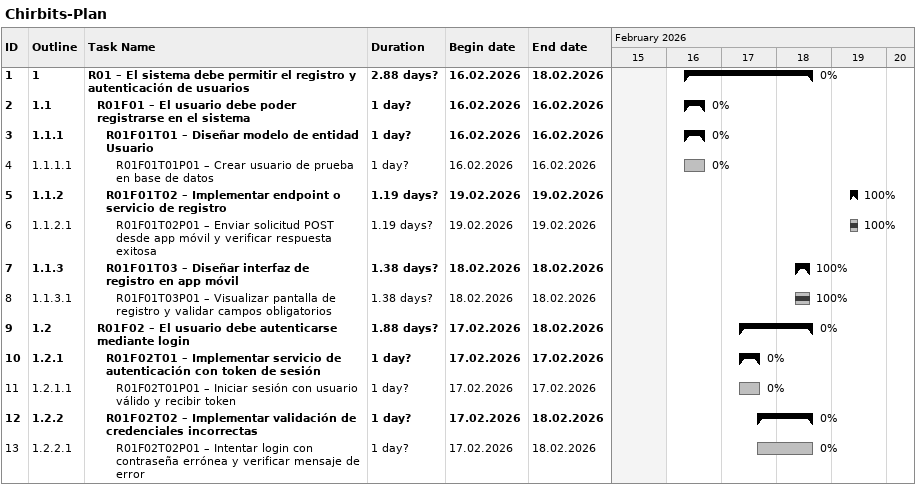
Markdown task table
Chirbits-Plan

| ID | WBS | Task | Duration | Start | Finish | % complete |
|---|---|---|---|---|---|---|
| 1 | 1 | **R01 – El sistema debe permitir el registro y autenticación de usuarios** | 2.88d? | 2026-02-16 | 2026-02-18 | 0 |
| 2 | 1.1 | **R01F01 – El usuario debe poder registrarse en el sistema** | 1d? | 2026-02-16 | 2026-02-16 | 0 |
| 3 | 1.1.1 | **R01F01T01 – Diseñar modelo de entidad Usuario** | 1d? | 2026-02-16 | 2026-02-16 | 0 |
| 4 | 1.1.1.1 | R01F01T01P01 – Crear usuario de prueba en base de datos | 1d? | 2026-02-16 | 2026-02-16 | 0 |
| 5 | 1.1.2 | **R01F01T02 – Implementar endpoint o servicio de registro** | 1.19d? | 2026-02-19 | 2026-02-19 | 100 |
| 6 | 1.1.2.1 | R01F01T02P01 – Enviar solicitud POST desde app móvil y verificar respuesta exitosa | 1.19d? | 2026-02-19 | 2026-02-19 | 100 |
| 7 | 1.1.3 | **R01F01T03 – Diseñar interfaz de registro en app móvil** | 1.38d? | 2026-02-18 | 2026-02-18 | 100 |
| 8 | 1.1.3.1 | R01F01T03P01 – Visualizar pantalla de registro y validar campos obligatorios | 1.38d? | 2026-02-18 | 2026-02-18 | 100 |
| 9 | 1.2 | **R01F02 – El usuario debe autenticarse mediante login** | 1.88d? | 2026-02-17 | 2026-02-18 | 0 |
| 10 | 1.2.1 | **R01F02T01 – Implementar servicio de autenticación con token de sesión** | 1d? | 2026-02-17 | 2026-02-17 | 0 |
| 11 | 1.2.1.1 | R01F02T01P01 – Iniciar sesión con usuario válido y recibir token | 1d? | 2026-02-17 | 2026-02-17 | 0 |
| 12 | 1.2.2 | **R01F02T02 – Implementar validación de credenciales incorrectas** | 1d? | 2026-02-17 | 2026-02-18 | 0 |
| 13 | 1.2.2.1 | R01F02T02P01 – Intentar login con contraseña errónea y verificar mensaje de error | 1d? | 2026-02-17 | 2026-02-18 | 0 |
